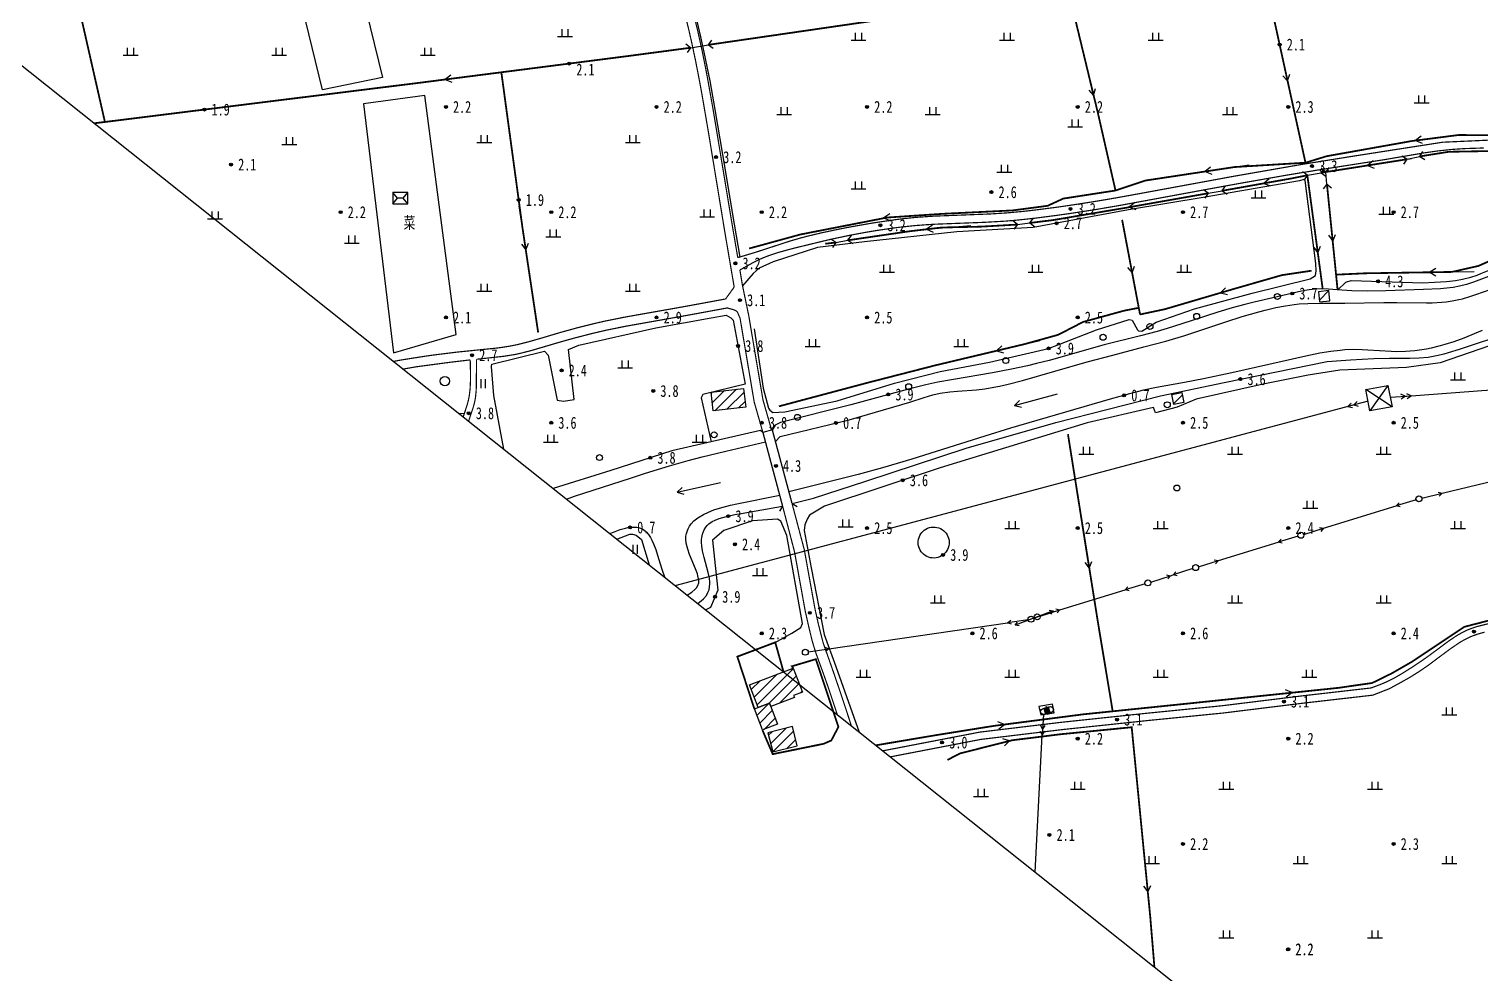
# Model space of a CAD drawing. Header units: metres. Extents: x 494039 to 619385, y 3351420 to 3402703.
# Drawn here: x 581385.6 to 581874.1, y 3396468.4 to 3396786.4 of the extents above; entities that cross this region are included whole.
import ezdxf
from ezdxf.enums import TextEntityAlignment as Align

# ---------------------------------------------------------------- set-up
doc = ezdxf.new("R2010")
doc.units = ezdxf.units.M
for name, pattern in [('2180', [0]), ('2430', [0]), ('2450', [0]), ('4410a', [0]), ('8521', [0]), ('9610', [0])]:
    doc.linetypes.add(name, pattern=pattern)
for name, color, linetype in [('210100', 130, 'Continuous'), ('220200', 130, 'Continuous'), ('220900', 130, '2180'), ('261301', 141, 'Continuous'), ('310300', 8, 'Continuous'), ('330400', 8, 'Continuous'), ('380201', 8, '2430'), ('380202', 8, '2450'), ('430300', 8, 'Continuous'), ('440100', 8, 'Continuous'), ('510301', 8, 'Continuous'), ('510303', 8, 'Continuous'), ('510402', 8, 'Continuous'), ('541000', 8, 'Continuous'), ('541200', 8, 'Continuous'), ('720100', 8, 'Continuous'), ('760201', 8, '8521'), ('810100', 8, '9610'), ('810302', 8, 'Continuous'), ('810501', 8, 'Continuous'), ('810600', 8, 'Continuous'), ('范围线', 8, 'Continuous')]:
    doc.layers.add(name, color=color, linetype=linetype)
pattern_1 = [(45, (0, 0), (-1.767766953, 1.767766953), [])]

# ---------------------------------------------------------------- blocks, each defined once
blk = doc.blocks.new('gc170')
at = {"linetype": 'Continuous'}
blk.add_circle((0, 0), 0.5, dxfattribs=at)
blk = doc.blocks.new('gu')
at = {"flags": 128}
for points in [[(3.75, 0), (-3.75, 0)], [(2.71, -0.6), (3.75, 0), (3.75, 0), (2.71, 0.6)]]:
    blk.add_lwpolyline(points, dxfattribs=at)
blk = doc.blocks.new('p_point')
for radius in [0.25, 0.2, 0.15, 0.1, 0.05]:
    blk.add_circle((0, 0), radius)
blk.add_point((0, 0))
blk = doc.blocks.new('vm')
at = {"linetype": 'Continuous'}
for p, q in [((1.25, 0), (-1.25, 0)), ((-0.5, 0), (-0.5, 1.3)), ((0.5, 1.3), (0.5, 0))]:
    blk.add_line(p, q, dxfattribs=at)
blk = doc.blocks.new('v1')
blk.add_circle((0, 0), 0.8)
blk = doc.blocks.new('ve')
at = {"color": 0, "linetype": 'Continuous'}
for p, q in [((-0.4, 1.5), (-0.4, 0)), ((0.4, 0), (0.4, 1.5))]:
    blk.add_line(p, q, dxfattribs=at)
blk = doc.blocks.new('gc013b')
at = {"linetype": 'Continuous'}
blk.add_line((0.5, 0), (4, 0), dxfattribs=at)
at = {"linetype": 'Continuous', "flags": 128}
blk.add_lwpolyline([(3.39, 0.35), (4, 0), (3.39, -0.35)], dxfattribs=at)
blk = doc.blocks.new('gc013a')
at = {"linetype": 'Continuous'}
blk.add_line((0.5, 0), (4, 0), dxfattribs=at)
at = {"linetype": 'Continuous', "flags": 128}
for points in [[(2.31, -0.4), (3, 0), (2.31, 0.4)], [(3.31, -0.4), (4, 0), (3.31, 0.4)]]:
    blk.add_lwpolyline(points, dxfattribs=at)
blk = doc.blocks.new('mf')
for p, q in [((1.25, 0.95), (-1.25, 0.95)), ((-1.25, 0.95), (-1.25, -0.95)), ((0.5, 0), (-0.5, 0)), ((1.25, -0.95), (1.25, 0.95)), ((-1.25, -0.95), (1.25, -0.95))]:
    blk.add_line(p, q)
at = {"flags": 128}
for points in [[(-1.25, -0.95), (-0.5, 0), (-1.25, 0.95)], [(1.25, -0.95), (0.5, 0), (1.25, 0.95)]]:
    blk.add_lwpolyline(points, dxfattribs=at)
blk = doc.blocks.new('1-3&1-4')
at = {"layer": '310300', "linetype": 'Continuous'}
h = blk.add_hatch(dxfattribs=at)
h.set_pattern_fill('ANSI31', color=8, scale=20, style=0)
h.set_pattern_definition(pattern_1)
h.paths.add_polyline_path([(581819.4453, 3396697.9927), (581819.7947, 3396694.5498), (581823.314, 3396694.907), (581822.9646, 3396698.3499)])
h = blk.add_hatch(dxfattribs=at)
h.set_pattern_fill('ANSI31', color=8, scale=20, style=0)
h.set_pattern_definition(pattern_1)
h.paths.add_polyline_path([(581626.0279, 3396665.4582), (581626.7571, 3396659.1614), (581615.8067, 3396657.8932), (581615.0775, 3396664.19)])
h = blk.add_hatch(dxfattribs=at)
h.set_pattern_fill('ANSI31', color=8, scale=20, style=0)
h.set_pattern_definition(pattern_1)
h.paths.add_polyline_path([(581770.0525, 3396663.4123), (581773.4206, 3396664.097), (581774.1097, 3396660.7074), (581770.7415, 3396660.0227)])
h = blk.add_hatch(dxfattribs=at)
h.set_pattern_fill('ANSI31', color=8, scale=20, style=0)
h.set_pattern_definition(pattern_1)
h.paths.add_polyline_path([(581642.7403, 3396571.3465), (581645.8172, 3396563.2554), (581642.8523, 3396562.1279), (581643.1004, 3396561.4757), (581635.1335, 3396558.446), (581634.7235, 3396559.5241), (581630.8931, 3396558.0674), (581627.9781, 3396565.7325)])
h = blk.add_hatch(dxfattribs=at)
h.set_pattern_fill('ANSI31', color=8, scale=20, style=0)
h.set_pattern_definition(pattern_1)
h.paths.add_polyline_path([(581634.7235, 3396559.5241), (581637.4095, 3396552.4611), (581632.347, 3396550.5358), (581629.6609, 3396557.5989)])
h = blk.add_hatch(dxfattribs=at)
h.set_pattern_fill('ANSI31', color=8, scale=20, style=0)
h.set_pattern_definition(pattern_1)
h.paths.add_polyline_path([(581644.0885, 3396545.1974), (581642.4694, 3396551.6511), (581634.2291, 3396549.5838), (581635.8482, 3396543.1301)])
at = {"layer": '210100', "color": 141, "linetype": 'Continuous', "flags": 128}
for points in [[(581636.7497, 3396647.5804), (581638.3164, 3396649.261), (581661.5931, 3396654.9238), (581681.9967, 3396660.8378), (581686.8184, 3396662.4134), (581689.7309, 3396663.2417), (581692.1797, 3396663.8012), (581695.371, 3396664.2926), (581698.0188, 3396664.5251), (581704.3693, 3396664.9183), (581707.2236, 3396665.2786), (581710.2595, 3396665.8157), (581712.0714, 3396666.1938), (581715.013, 3396666.878), (581719.8201, 3396668.1296), (581741.6403, 3396674.4096), (581750.2363, 3396676.6881), (581760.6919, 3396679.3898), (581768.0463, 3396681.3779), (581774.4747, 3396683.3034), (581788.2655, 3396687.8775), (581793.8122, 3396689.6454), (581799.375, 3396691.2316), (581801.5271, 3396691.784), (581805.1305, 3396692.6183), (581808.3911, 3396693.2506), (581811.3047, 3396693.6837), (581812.99, 3396693.8612), (581815.8879, 3396694.0346), (581820.1415, 3396694.0992), (581828.3339, 3396694.1224), (581841.4648, 3396694.32), (581845.853, 3396694.3253), (581855.8289, 3396694.2356), (581857.67, 3396694.2746), (581860.9693, 3396694.4587), (581862.4273, 3396694.6043), (581864.4134, 3396694.8885), (581866.653, 3396695.3441), (581867.8513, 3396695.6387), (581870.7403, 3396696.4618), (581872.4257, 3396696.9987), (581877.5808, 3396698.8037)], [(581874.5433, 3396684.9097), (581868.3165, 3396682.3575), (581864.9587, 3396681.1309), (581861.9222, 3396680.1788), (581860.3896, 3396679.7512), (581857.3019, 3396678.9984), (581855.7486, 3396678.6775), (581854.1901, 3396678.3978), (581851.8439, 3396678.0646), (581848.7245, 3396677.8123), (581845.7493, 3396677.7863), (581843.8863, 3396677.848), (581836.0527, 3396678.3496), (581834.1899, 3396678.4435), (581831.2156, 3396678.4978), (581828.3504, 3396678.3854), (581826.7616, 3396678.253), (581823.5913, 3396677.8702), (581819.9025, 3396677.2722), (581815.1715, 3396676.3419), (581790.2472, 3396670.7043), (581780.7491, 3396668.6828), (581774.3939, 3396667.4494), (581764.9227, 3396665.7922), (581760.5241, 3396664.8319), (581755.8419, 3396663.6415), (581749.3225, 3396661.8161), (581715.8206, 3396652.0535), (581707.2357, 3396649.4203), (581682.6478, 3396641.6312), (581672.7665, 3396638.6795), (581664.6047, 3396636.4905), (581641.2642, 3396630.7018)], [(581566.4777, 3396628.1763), (581569.1842, 3396629.1453), (581587.976, 3396635.2924), (581593.0283, 3396636.9042), (581601.0516, 3396639.3789), (581607.4175, 3396641.2182), (581612.1298, 3396642.4658), (581620.0142, 3396644.3882), (581633.3466, 3396647.5303)], [(581607.051, 3396595.8922), (581607.7678, 3396596.2797), (581608.639, 3396596.8938), (581609.6302, 3396597.7686), (581610.1867, 3396598.3896), (581610.6735, 3396599.1782), (581610.9084, 3396600.0179), (581610.9358, 3396600.8622), (581610.8841, 3396601.3602), (581610.6677, 3396602.3798), (581610.4737, 3396603.0275), (581609.8415, 3396604.7215), (581607.842, 3396609.5805), (581607.2159, 3396611.3754), (581606.9865, 3396612.1723), (581606.723, 3396613.3712), (581606.5904, 3396614.5794), (581606.5887, 3396615.189), (581606.6267, 3396615.6916), (581606.7971, 3396616.6308), (581607.1161, 3396617.654), (581607.3415, 3396618.1988), (581607.7913, 3396619.0709), (581608.331, 3396619.8775), (581609.2534, 3396620.8779), (581609.6957, 3396621.2587), (581610.6425, 3396621.951), (581612.532, 3396623.0395), (581614.1706, 3396623.8028), (581616.0443, 3396624.5417), (581618.6739, 3396625.3731), (581621.6296, 3396626.1149), (581623.7462, 3396626.5839), (581638.1613, 3396629.5293)], [(581581.018, 3396616.6066), (581582.2808, 3396617.114), (581584.5478, 3396617.9373), (581586.2653, 3396618.4334), (581587.0363, 3396618.6003), (581588.2052, 3396618.7634), (581589.6373, 3396618.7729), (581590.1522, 3396618.7348), (581591.0379, 3396618.5673), (581591.6363, 3396618.3568), (581592.0996, 3396618.1167), (581593.0158, 3396617.408), (581593.3599, 3396617.0555), (581593.9907, 3396616.2772), (581594.6569, 3396615.2559), (581595.12, 3396614.4109), (581595.7135, 3396613.1396), (581596.4628, 3396611.2027), (581597.4155, 3396608.262), (581598.6004, 3396604.3284), (581599.3732, 3396602.0014)]]:
    blk.add_lwpolyline(points, dxfattribs=at)
at = {"layer": '220200', "color": 141, "linetype": 'Continuous', "const_width": 0.6, "flags": 128}
for points in [[(581779.9212, 3396901.4183), (581786.6483, 3396871.6511), (581796.0735, 3396828.1257), (581815.0664, 3396741.3889)], [(581411.1447, 3396755.0982), (581400.737, 3396800.9504), (581390.7153, 3396846.2861)], [(581614.206, 3396781.0497), (581676.7848, 3396790.1511), (581727.728, 3396797.88), (581797.6665, 3396808.3647)], [(581751.1464, 3396732.0354), (581745.2795, 3396757.8895), (581735.3374, 3396799.0208)], [(581407.5364, 3396754.6457), (581517.5668, 3396768.3516), (581587.3841, 3396777.3052), (581608.2101, 3396780.0727)], [(581556.9104, 3396684.2465), (581551.635, 3396719.4742), (581544.524, 3396771.8087)], [(581627.8795, 3396712.5155), (581645.1031, 3396717.2344), (581674.3009, 3396722.9398), (581692.9231, 3396724.1886), (581716.5204, 3396725.3351), (581728.2964, 3396726.8848), (581733.5922, 3396729.3177), (581751.1464, 3396732.0354), (581761.2796, 3396735.4004), (581791.2359, 3396739.9328), (581815.0664, 3396741.3889), (581822.1506, 3396743.5689), (581850.833, 3396748.6839), (581866.573, 3396750.7055), (581880.0151, 3396750.6294), (581904.3075, 3396752.8828), (581917.8777, 3396755.1139), (581938.5486, 3396757.1835), (581966.0842, 3396761.2416), (581988.2968, 3396763.8431), (582000.6436, 3396764.0627), (582005.7281, 3396764.0519)], [(581908.0145, 3396747.7828), (581899.5285, 3396746.5931), (581886.8381, 3396745.4812), (581863.257, 3396745.058), (581853.5048, 3396743.5044)], [(581849.1548, 3396742.5334), (581820.2906, 3396738.0033)], [(581815.6934, 3396737.1487), (581810.6549, 3396736.1543), (581787.0366, 3396731.9429)], [(581815.6934, 3396737.1487), (581820.8555, 3396698.9192)], [(581825.3553, 3396703.715), (581835.102, 3396704.177), (581864.3522, 3396704.6411), (581873.2676, 3396706.6602), (581889.1711, 3396713.72), (581902.5847, 3396718.3732), (581917.8279, 3396721.1705), (581926.7364, 3396721.3365), (581965.5088, 3396716.4982), (581992.8689, 3396715.7633), (582010.1557, 3396716.5517), (582029.7984, 3396717.2415), (582057.9047, 3396721.5965), (582088.5285, 3396726.0261), (582089.6663, 3396727.3965), (582089.456, 3396740.8662)], [(581822.2845, 3396734.1878), (581825.8752, 3396698.5561)], [(581782.3468, 3396731.1072), (581755.0728, 3396726.2941), (581729.9724, 3396722.0585), (581722.3289, 3396721.1229)], [(581759.4022, 3396690.33), (581753.3706, 3396722.1822)], [(581718.1831, 3396720.5798), (581705.9417, 3396719.8777), (581692.721, 3396719.5833), (581681.7994, 3396718.3141), (581661.1403, 3396715.2888)], [(581759.4022, 3396690.33), (581767.7831, 3396692.1091), (581791.2788, 3396699.0157), (581807.1505, 3396703.563), (581817.1088, 3396705.0507)], [(581637.9213, 3396659.4212), (581667.8853, 3396667.3961), (581690.5349, 3396673.211), (581720.5466, 3396680.349), (581731.8762, 3396683.489), (581740.2278, 3396687.8043), (581754.0899, 3396691.6139), (581758.9796, 3396692.5621)], [(581750.2053, 3396556.8142), (581745.2896, 3396586.4358), (581735.1482, 3396650.0508)], [(581670.5397, 3396545.3743), (581691.0224, 3396548.8312), (581710.375, 3396551.9274), (581740.3722, 3396555.8033), (581775.6639, 3396559.4316), (581826.1062, 3396564.695), (581837.488, 3396566.3338), (581843.9243, 3396569.4851), (581850.7333, 3396573.389), (581868.4934, 3396585.2221), (581893.7518, 3396591.7492), (581914.6488, 3396597.0847), (581921.7239, 3396599.0465)], [(581764.2397, 3396470.8173), (581762.847, 3396487.5929), (581756.5959, 3396551.4441), (581732.8393, 3396549.1084), (581716.361, 3396547.0662), (581698.9077, 3396542.6589), (581694.6207, 3396540.4637)]]:
    blk.add_lwpolyline(points, dxfattribs=at)
at = {"layer": '220200', "color": 141, "linetype": 'Continuous', "const_width": 0.6, "elevation": 3.1219, "flags": 128}
blk.add_lwpolyline([(581657.0484, 3396714.529), (581653.481, 3396714.1255)], dxfattribs=at)
at = {"layer": '220900', "color": 141, "linetype": 'Continuous'}
for p, q in [((581608.2101, 3396780.0727), (581606.5869, 3396781.2411)), ((581614.206, 3396781.0497), (581615.3744, 3396782.6729)), ((581614.206, 3396781.0497), (581615.8292, 3396779.8813)), ((581608.2101, 3396780.0727), (581607.0417, 3396778.4495)), ((581849.1548, 3396742.5334), (581847.4665, 3396743.6055)), ((581849.1548, 3396742.5334), (581848.0827, 3396740.8451)), ((581853.5048, 3396743.5044), (581854.5769, 3396745.1927)), ((581853.5048, 3396743.5044), (581855.1931, 3396742.4323)), ((581815.6934, 3396737.1487), (581814.0445, 3396738.2806)), ((581815.6934, 3396737.1487), (581814.5615, 3396735.4998)), ((581820.2906, 3396738.0033), (581821.4225, 3396739.6522)), ((581820.2906, 3396738.0033), (581821.9395, 3396736.8714)), ((581821.8638, 3396738.2502), (581820.3114, 3396739.5112)), ((581821.8638, 3396738.2502), (581823.1248, 3396739.8026)), ((581782.3468, 3396731.1072), (581780.7064, 3396732.2514)), ((581787.0366, 3396731.9429), (581788.1808, 3396733.5833)), ((581787.0366, 3396731.9429), (581788.677, 3396730.7987)), ((581822.2845, 3396734.1878), (581821.0235, 3396732.6354)), ((581822.2845, 3396734.1878), (581823.8369, 3396732.9268)), ((581782.3468, 3396731.1072), (581781.2026, 3396729.4668)), ((581722.3289, 3396721.1229), (581723.5474, 3396722.7088)), ((581718.1831, 3396720.5798), (581716.5972, 3396721.7983)), ((581718.1831, 3396720.5798), (581716.9646, 3396718.9939)), ((581722.3289, 3396721.1229), (581723.9148, 3396719.9044)), ((581657.0484, 3396714.529), (581655.3998, 3396715.6613)), ((581657.0484, 3396714.529), (581655.9161, 3396712.8804)), ((581661.1403, 3396715.2888), (581662.2726, 3396716.9374)), ((581661.1403, 3396715.2888), (581662.7889, 3396714.1565))]:
    blk.add_line(p, q, dxfattribs=at)
at = {"layer": '220900', "color": 141, "linetype": '2180', "flags": 128}
for points, elevation in [([(581608.2101, 3396780.0727), (581614.206, 3396781.0497)], 2.7502), ([(581849.1548, 3396742.5334), (581853.5048, 3396743.5044)], 3.2115), ([(581815.6934, 3396737.1487), (581820.2906, 3396738.0033)], 3.2115), ([(581822.2845, 3396734.1878), (581821.8638, 3396738.2502)], 3.2115), ([(581782.3468, 3396731.1072), (581787.0366, 3396731.9429)], 3.2115), ([(581718.1831, 3396720.5798), (581722.3289, 3396721.1229)], 3.2115), ([(581657.0484, 3396714.529), (581661.1403, 3396715.2888)], 3.1219)]:
    blk.add_lwpolyline(points, dxfattribs=dict(at, elevation=elevation))
at = {"layer": '310300', "color": 8, "linetype": 'Continuous', "flags": 128}
for points, elevation in [([(581819.4453, 3396697.9927), (581819.7947, 3396694.5498), (581823.314, 3396694.907), (581822.9646, 3396698.3499)], 5.9636), ([(581626.0279, 3396665.4582), (581626.7571, 3396659.1614), (581615.8067, 3396657.8932), (581615.0775, 3396664.19)], 6.9565), ([(581770.0525, 3396663.4123), (581773.4206, 3396664.097), (581774.1097, 3396660.7074), (581770.7415, 3396660.0227)], 6.0552), ([(581642.7403, 3396571.3465), (581645.8172, 3396563.2554), (581642.8523, 3396562.1279), (581643.1004, 3396561.4757), (581635.1335, 3396558.446), (581634.7235, 3396559.5241), (581630.8931, 3396558.0674), (581627.9781, 3396565.7325)], 7.3487), ([(581634.7235, 3396559.5241), (581637.4095, 3396552.4611), (581632.347, 3396550.5358), (581629.6609, 3396557.5989)], 6.3409), ([(581644.0885, 3396545.1974), (581642.4694, 3396551.6511), (581634.2291, 3396549.5838), (581635.8482, 3396543.1301)], 5.8483)]:
    blk.add_lwpolyline(points, close=True, dxfattribs=dict(at, elevation=elevation))
at = {"layer": '330400', "color": 8, "linetype": 'Continuous', "elevation": 3.9478, "flags": 128}
blk.add_lwpolyline([(581504.5484, 3396770.063), (581484.3217, 3396765.8618), (581468.1226, 3396832.6306), (581487.7919, 3396838.3869)], close=True, dxfattribs=at)
at = {"layer": '330400', "color": 8, "linetype": 'Continuous', "flags": 128}
blk.add_lwpolyline([(581498.1597, 3396761.1496), (581508.2064, 3396677.3912), (581529.3612, 3396683.5625), (581518.7704, 3396763.9675)], close=True, dxfattribs=at)
at = {"layer": '380201', "color": 8, "linetype": '2430', "const_width": 0.6, "elevation": 5.7699, "flags": 128}
blk.add_lwpolyline([(581639.4645, 3396570.1007), (581636.6698, 3396580.0026), (581623.9146, 3396575.2025), (581629.6609, 3396557.5989)], dxfattribs=at)
at = {"layer": '380201', "color": 8, "linetype": '2430', "const_width": 0.6, "flags": 128}
blk.add_lwpolyline([(581632.347, 3396550.5358), (581635.8193, 3396542.3925), (581652.9393, 3396545.8704), (581655.5282, 3396546.9924), (581657.9331, 3396551.5502), (581650.3186, 3396574.3513), (581642.2822, 3396571.956), (581642.7403, 3396571.3465)], dxfattribs=at)
at = {"layer": '380202', "color": 8, "linetype": '2450', "flags": 128}
blk.add_lwpolyline([(581725.409, 3396558.4562), (581725.9913, 3396555.5954), (581730.4752, 3396556.287), (581729.9596, 3396559.2634)], close=True, dxfattribs=at)
at = {"layer": '430300', "color": 8, "linetype": 'Continuous'}
for p, q in [((581635.6962, 3396651.5193), (581636.6969, 3396653.2509)), ((581635.7401, 3396651.3551), (581636.7409, 3396653.0867)), ((581639.1521, 3396625.8251), (581638.1513, 3396624.0935)), ((581642.3405, 3396626.6779), (581644.0721, 3396625.6771))]:
    blk.add_line(p, q, dxfattribs=at)
at = {"layer": '430300', "color": 8, "linetype": 'Continuous', "flags": 128}
for points in [[(581635.6962, 3396651.5193), (581632.5077, 3396650.6664), (581639.1521, 3396625.8251)], [(581642.3405, 3396626.6779), (581635.7401, 3396651.3551)]]:
    blk.add_lwpolyline(points, dxfattribs=at)
at = {"layer": '440100', "color": 8, "linetype": '4410a', "const_width": 0.4, "flags": 128}
for points in [[(581582.6501, 3396875.8766), (581586.4961, 3396870.7135), (581594.5258, 3396838.5011), (581604.7161, 3396797.99), (581607.6685, 3396785.7531), (581608.5589, 3396781.8358), (581609.8299, 3396775.8779), (581611.215, 3396768.7468), (581612.1419, 3396763.6408), (581614.2391, 3396751.3607), (581619.805, 3396717.5044), (581622.8598, 3396699.5366)], [(581624.0665, 3396709.4494), (581630.3523, 3396711.3467), (581641.6455, 3396715.028), (581645.1577, 3396716.0457), (581647.3899, 3396716.6339), (581652.257, 3396717.7974), (581657.91, 3396718.9975), (581662.1367, 3396719.8145), (581668.3522, 3396720.9087), (581671.4666, 3396721.4093), (581677.2621, 3396722.2418), (581679.9423, 3396722.5733), (581683.9702, 3396722.9881), (581689.9425, 3396723.3992), (581709.1052, 3396724.1509), (581714.5107, 3396724.4891), (581720.1084, 3396725.01), (581723.2133, 3396725.3577), (581730.6538, 3396726.3085), (581734.9877, 3396726.9204), (581743.6399, 3396728.2493), (581749.9788, 3396729.3187), (581755.8043, 3396730.3552), (581791.0413, 3396736.8402), (581813.2477, 3396740.7131), (581830.6694, 3396743.5157), (581861.247, 3396748.2834), (581880.6956, 3396749.1576), (581909.2325, 3396752.0305), (581977.1106, 3396761.3617), (581987.8451, 3396762.2166), (582013.4419, 3396761.155), (582057.7516, 3396764.7302), (582093.3352, 3396767.9947), (582133.6559, 3396773.0789), (582138.757, 3396773.7827)], [(581619.9689, 3396695.543), (581622.8598, 3396699.5366)], [(581508.2118, 3396674.5384), (581511.4728, 3396675.1207), (581518.9768, 3396676.2984), (581522.4883, 3396676.7846), (581529.5285, 3396677.6521), (581542.7854, 3396679.003), (581544.5992, 3396679.2355), (581547.6048, 3396679.7117), (581549.8214, 3396680.163), (581553.0366, 3396680.9556), (581557.5071, 3396682.2244), (581564.5047, 3396684.3085), (581570.063, 3396685.8374), (581575.6488, 3396687.2405), (581579.3898, 3396688.0977), (581585.9617, 3396689.4209), (581606.1639, 3396692.9952), (581619.9689, 3396695.543)], [(581623.8702, 3396691.2946), (581624.8321, 3396689.0851), (581629.5935, 3396660.8686), (581632.5077, 3396650.6664)], [(581531.6858, 3396655.8601), (581532.9966, 3396659.8166), (581533.453, 3396661.5596), (581533.7382, 3396662.9947), (581533.9912, 3396665.1018), (581534.119, 3396667.4996), (581534.1316, 3396671.2617), (581534.0453, 3396675.0409)], [(581672.874, 3396543.5169), (581705.4541, 3396549.8012), (581732.9104, 3396553.1105), (581761.8859, 3396556.1806), (581786.8801, 3396558.667), (581814.3828, 3396562.0576), (581837.1064, 3396564.6619), (581840.4798, 3396565.914), (581842.3255, 3396566.7039), (581845.1426, 3396568.1176), (581847.4668, 3396569.4627), (581851.0714, 3396571.7288), (581854.3911, 3396573.9506), (581856.866, 3396575.7095), (581863.0121, 3396580.2829), (581865.277, 3396581.8297), (581866.3059, 3396582.4731), (581867.8849, 3396583.3674), (581869.3745, 3396584.0897), (581870.9962, 3396584.7365), (581872.9437, 3396585.3697), (581876.4513, 3396586.2579), (581880.213, 3396587.0091), (581886.3293, 3396588.1119), (581890.2158, 3396588.9165), (581902.2015, 3396591.8601), (581910.8909, 3396593.9268), (581914.9653, 3396594.9647), (581919.8351, 3396596.3531), (581936.692, 3396601.4652), (581940.5814, 3396602.5757), (581949.4235, 3396604.9748), (581954.1128, 3396606.3372), (581957.168, 3396607.3317), (581967.4774, 3396610.9748), (581973.1625, 3396612.8232), (581976.6786, 3396613.9062), (581988.5993, 3396617.3848), (581999.3129, 3396620.2834), (582016.8214, 3396624.8514), (582030.5951, 3396628.3717), (582054.4946, 3396634.191), (582088.4706, 3396642.0765), (582118.5615, 3396649.329), (582125.0319, 3396650.7625), (582143.3944, 3396654.5474), (582146.2263, 3396657.209)], [(581639.1521, 3396625.8251), (581643.1566, 3396610.4833), (581646.7488, 3396590.5921), (581647.9741, 3396585.1166), (581649.0568, 3396580.6852), (581649.6092, 3396578.7431), (581650.5171, 3396575.9316), (581652.9383, 3396569.3176), (581654.8249, 3396563.9287), (581657.4567, 3396555.9598), (581657.5323, 3396555.7242)]]:
    blk.add_lwpolyline(points, dxfattribs=at)
at = {"layer": '440100', "color": 8, "linetype": 'Continuous', "const_width": 0.4, "flags": 128}
for points in [[(581591.3661, 3396877.1259), (581589.3772, 3396870.9074), (581597.0901, 3396839.9712), (581607.7037, 3396797.7498), (581610.6287, 3396785.5739), (581612.1128, 3396778.8712), (581613.8019, 3396770.3164), (581615.8041, 3396759.0554), (581622.0121, 3396721.5229), (581624.0665, 3396709.4494)], [(581624.7684, 3396705.2951), (581628.9686, 3396707.6326), (581631.4058, 3396708.8656), (581632.6041, 3396709.3916), (581634.8047, 3396710.2384), (581637.5521, 3396711.1369), (581640.8508, 3396712.0676), (581643.4058, 3396712.7281), (581652.9134, 3396715.0437), (581656.2479, 3396715.8028), (581661.823, 3396716.9828), (581667.4521, 3396718.0273), (581670.5301, 3396718.5389), (581676.2638, 3396719.3837), (581678.9166, 3396719.7225), (581683.7899, 3396720.2392), (581687.8145, 3396720.5437), (581690.8026, 3396720.7118), (581706.9589, 3396721.3266), (581714.1288, 3396721.7308), (581717.8838, 3396722.0521), (581724.1305, 3396722.7298), (581731.6125, 3396723.6979), (581735.9708, 3396724.3176), (581744.6713, 3396725.6613), (581752.5948, 3396727.0155), (581783.6899, 3396732.7482), (581793.4667, 3396734.5212), (581808.4717, 3396737.157), (581818.8603, 3396738.8633), (581841.4275, 3396742.3851), (581854.9325, 3396744.6815), (581859.4184, 3396745.333), (581864.602, 3396745.8744), (581868.8566, 3396746.144), (581875.064, 3396746.3482)], [(581624.7683, 3396705.2951), (581625.6623, 3396700.01)], [(581625.6623, 3396700.01), (581627.7548, 3396689.9538), (581632.5498, 3396661.5381), (581635.4178, 3396651.4977)], [(581536.1811, 3396675.2569), (581545.5527, 3396676.2809), (581549.1234, 3396676.864), (581551.0904, 3396677.2931), (581554.665, 3396678.2143), (581564.6602, 3396681.1547), (581568.6529, 3396682.2729), (581574.7975, 3396683.8645), (581580.0482, 3396685.0936), (581586.5947, 3396686.4075), (581606.7187, 3396689.972), (581620.5265, 3396692.5205)], [(581620.5265, 3396692.5205), (581622.9815, 3396691.8191), (581623.8702, 3396691.2946)], [(581511.4633, 3396671.9512), (581515.9316, 3396672.7302), (581527.1278, 3396674.2231), (581534.0453, 3396675.0409)], [(581533.5104, 3396654.4083), (581535.1433, 3396659.3745), (581535.6078, 3396661.1842), (581535.8223, 3396662.4144), (581536.0216, 3396664.3435), (581536.0949, 3396665.7334), (581536.1811, 3396675.2569)], [(581675.4233, 3396541.4884), (581705.8369, 3396547.3548), (581733.1888, 3396550.6515), (581762.1388, 3396553.7189), (581787.154, 3396556.2074), (581814.6751, 3396559.6002), (581837.7065, 3396562.2398), (581843.2347, 3396564.3944), (581847.2502, 3396566.5777), (581850.2323, 3396568.2615), (581853.4791, 3396570.3013), (581856.3582, 3396572.2829), (581863.5063, 3396577.6131), (581866.6962, 3396579.8016), (581868.4765, 3396580.8556), (581870.0552, 3396581.6543), (581871.3238, 3396582.1913), (581873.1197, 3396582.8194), (581875.3544, 3396583.4504)], [(581642.3405, 3396626.6779), (581646.4381, 3396611.2068), (581650.0409, 3396591.257), (581651.2106, 3396586.0249), (581652.7708, 3396579.9056), (581655.9346, 3396570.9094), (581658.0685, 3396564.6769), (581659.9976, 3396558.9357), (581662.2818, 3396551.9451)]]:
    blk.add_lwpolyline(points, dxfattribs=at)
at = {"layer": '510303', "color": 8, "linetype": 'Continuous'}
for p, q in [((581844.1891, 3396659.2913), (581835.3764, 3396665.0512)), ((581842.8247, 3396666.4674), (581836.7408, 3396657.8752))]:
    blk.add_line(p, q, dxfattribs=at)
at = {"layer": '510303', "color": 8, "linetype": 'Continuous', "elevation": 3.4547, "flags": 128}
blk.add_lwpolyline([(581842.8247, 3396666.4674), (581844.1891, 3396659.2913), (581836.7408, 3396657.8752), (581835.3764, 3396665.0512)], close=True, dxfattribs=at)
at = {"layer": '510402', "color": 8, "linetype": 'Continuous'}
for p, q in [((581727.9604, 3396558.2657), (581727.5687, 3396558.1557)), ((581727.5687, 3396558.1557), (581728.2179, 3396555.8451)), ((581728.6096, 3396555.9551), (581727.9604, 3396558.2657)), ((581728.2179, 3396555.8451), (581728.6096, 3396555.9551))]:
    blk.add_line(p, q, dxfattribs=at)
at = {"layer": '510402', "color": 8, "linetype": 'Continuous', "const_width": 2.4, "flags": 128}
blk.add_lwpolyline([(581729.0519, 3396557.3259), (581727.1264, 3396556.7849)], dxfattribs=at)
at = {"layer": '541000', "color": 8, "linetype": 'Continuous'}
for p, q in [((581847.7609, 3396662.7611), (582076.5853, 3396679.6773)), ((581602.9745, 3396599.1358), (581832.0519, 3396660.1135)), ((581724.1511, 3396502.7157), (581726.5195, 3396548.7405))]:
    blk.add_line(p, q, dxfattribs=at)
at = {"layer": '541200', "color": 8, "linetype": 'Continuous'}
for p, q in [((581861.0193, 3396630.1835), (581886.0335, 3396636.2547)), ((581821.1603, 3396618.3894), (581845.6011, 3396625.9363)), ((581785.7709, 3396607.5022), (581805.8694, 3396613.679)), ((581769.6494, 3396602.4415), (581770.5042, 3396602.7149)), ((581732.4671, 3396590.9263), (581754.3821, 3396597.6559)), ((581730.2033, 3396590.6139), (581717.3367, 3396585.7481)), ((581654.7077, 3396577.841), (581714.8046, 3396586.6269))]:
    blk.add_line(p, q, dxfattribs=at)
at = {"layer": '760201', "color": 8, "linetype": '8521', "flags": 128}
for points in [[(581590.4995, 3396870.5477), (581595.0813, 3396851.0486), (581599.7444, 3396831.57), (581601.6999, 3396823.6438), (581607.3205, 3396801.3711), (581609.5378, 3396792.3695), (581611.5643, 3396783.709), (581612.6894, 3396778.5763), (581614.6117, 3396768.9739), (581616.3725, 3396759.3391), (581618.9645, 3396744.1637), (581622.8524, 3396720.6871), (581624.7362, 3396709.6502)], [(581825.8752, 3396698.5561), (581828.6385, 3396701.1689), (581830.4075, 3396701.7494), (581854.5066, 3396701.021), (581858.4974, 3396701.1899), (581862.4667, 3396701.4491), (581865.4882, 3396701.7828), (581867.8722, 3396702.1895), (581870.6945, 3396702.8989), (581872.7905, 3396703.5907), (581874.0341, 3396704.0629), (581876.9083, 3396705.2702), (581883.6438, 3396708.2673), (581890.6818, 3396711.2813), (581895.7519, 3396713.3339), (581900.4661, 3396715.0713), (581903.4167, 3396716.013), (581904.6071, 3396716.3463), (581906.8385, 3396716.8757), (581909.1744, 3396717.2844), (581910.5863, 3396717.4761), (581914.3768, 3396717.8625), (581924.074, 3396718.5599), (581927.1063, 3396718.6296), (581929.2637, 3396718.5582), (581930.749, 3396718.4296), (581933.4133, 3396718.0663), (581941.3824, 3396716.5523), (581944.4449, 3396716.0224), (581948.0494, 3396715.5548), (581953.2758, 3396715.0703), (581962.1425, 3396714.4747), (581977.201, 3396713.631), (581983.0332, 3396713.4056), (581994.4342, 3396713.1252), (582000.9716, 3396713.038), (582009.6736, 3396713.0512), (582015.9979, 3396713.1874), (582020.3387, 3396713.4023), (582022.7651, 3396713.5914), (582028.0133, 3396714.1308), (582034.8629, 3396714.9929), (582040.861, 3396715.8526), (582070.1169, 3396720.6528), (582076.7087, 3396721.6058), (582084.5138, 3396722.5396), (582086.5993, 3396722.9071), (582087.5485, 3396723.1247), (582089.1206, 3396723.5795), (582090.123, 3396723.969), (582091.0008, 3396724.5154), (582091.5191, 3396725.1018), (582092.116, 3396726.1371), (582091.0986, 3396737.2273), (582091.8383, 3396738.7466), (582092.4086, 3396739.0759), (582122.4596, 3396744.2099), (582141.0834, 3396748.8111), (582141.716, 3396751.116)], [(581629.5478, 3396685.5022), (581632.5702, 3396665.5556), (581634.3887, 3396658.8351), (581634.8216, 3396658.1054), (581635.9099, 3396657.3931), (581639.8817, 3396657.5594), (581657.5285, 3396661.2381), (581676.78, 3396667.1741), (581692.1963, 3396671.1339), (581708.738, 3396674.2248), (581728.6356, 3396678.8999), (581744.7611, 3396685.1552), (581755.7912, 3396688.6082), (581756.7889, 3396688.4252), (581758.496, 3396685.1617), (581758.9171, 3396684.8426), (581760.0596, 3396684.6979), (581764.8349, 3396687.7076), (581777.6967, 3396692.187), (581797.1562, 3396697.5276), (581816.626, 3396702.3687), (581818.3888, 3396703.491), (581818.6573, 3396705.008), (581818.5477, 3396707.4533), (581814.9634, 3396735.3988), (581814.542, 3396735.7179), (581813.0439, 3396735.2761), (581781.3313, 3396729.7815), (581755.4778, 3396725.5754), (581723.4641, 3396719.5537), (581697.734, 3396718.1276), (581666.7381, 3396714.8094), (581650.8823, 3396712.85), (581635.992, 3396708.0754), (581631.2882, 3396705.921), (581629.2395, 3396704.1226), (581625.6623, 3396700.01)], [(582145.5097, 3396730.7619), (582134.2827, 3396726.3062), (582124.7496, 3396724.239), (582094.3947, 3396720.3602), (582052.6707, 3396714.1989), (582036.4723, 3396711.9101), (582021.3932, 3396710.2207), (581996.5181, 3396710.0567), (581969.5745, 3396710.4763), (581935.0368, 3396712.9788), (581926.9849, 3396713.4259), (581917.3123, 3396714.0625), (581914.0403, 3396714.1922), (581912.5359, 3396714.1929), (581911.2867, 3396714.1525), (581909.2994, 3396713.9885), (581906.8314, 3396713.5758), (581904.6303, 3396713.0431), (581901.6548, 3396712.1564), (581899.6856, 3396711.5047), (581895.382, 3396710.0091), (581887.0962, 3396706.9994), (581871.6168, 3396701.2019), (581869.2661, 3396700.4424), (581866.8382, 3396699.8197), (581864.754, 3396699.4463), (581863.5856, 3396699.2898), (581860.5232, 3396699.0061), (581854.7292, 3396698.7273), (581842.1375, 3396698.3053), (581835.8535, 3396698.2103), (581830.7112, 3396698.2769), (581827.2808, 3396698.4511), (581822.807, 3396698.838), (581820.5018, 3396698.9448), (581818.2987, 3396698.8578), (581816.3093, 3396698.6068), (581813.733, 3396698.1152), (581797.8149, 3396694.4516), (581794.6936, 3396693.7112), (581790.4255, 3396692.6075), (581785.5317, 3396691.1445), (581773.4438, 3396687.1378), (581768.499, 3396685.5704), (581765.1846, 3396684.6165), (581759.5271, 3396683.1338), (581747.3711, 3396680.0693), (581728.7955, 3396674.8733), (581724.5978, 3396673.7789), (581721.5922, 3396673.0616), (581716.1742, 3396671.8884), (581709.7694, 3396670.6469), (581696.6009, 3396668.445), (581691.3945, 3396667.5107), (581687.308, 3396666.648), (581682.3645, 3396665.4482), (581676.8931, 3396664.0115), (581662.0868, 3396659.9574), (581638.438, 3396653.9932), (581636.1547, 3396652.8272), (581635.6962, 3396651.5193)], [(581642.3405, 3396626.6779), (581649.5492, 3396628.5443), (581667.1418, 3396634.2134), (581700.9522, 3396645.3444), (581731.0459, 3396653.9874), (581766.2638, 3396662.9304), (581787.6826, 3396667.4498), (581822.3363, 3396674.5567), (581830.1782, 3396675.0581), (581838.0324, 3396675.46), (581843.285, 3396675.5936), (581850.1329, 3396675.6119), (581853.352, 3396675.7118), (581856.2978, 3396675.9785), (581859.1458, 3396676.4757), (581861.7256, 3396677.1021), (581863.1507, 3396677.5015), (581866.8363, 3396678.6517), (581883.7758, 3396684.3069), (581897.2092, 3396688.966), (581900.9505, 3396690.1502), (581904.041, 3396691.0046), (581906.0542, 3396691.4789), (581909.4171, 3396692.1411), (581911.3215, 3396692.4589), (581914.7232, 3396692.9446), (581917.3786, 3396693.2601), (581921.6631, 3396693.6507), (581925.3394, 3396693.8485), (581927.1768, 3396693.8876), (581929.9296, 3396693.8513), (581932.2048, 3396693.7199), (581935.8093, 3396693.3626), (581944.3179, 3396692.246), (581949.3737, 3396691.7097), (581954.4468, 3396691.3507), (581970.0979, 3396690.5766), (581975.9537, 3396690.1834), (581978.6808, 3396689.9456), (581981.0119, 3396689.7036), (581984.8759, 3396689.1936), (581986.4113, 3396688.941), (581989.0788, 3396688.4106), (581992.2142, 3396687.6168), (581999.9943, 3396685.3009), (582003.9277, 3396684.2397), (582005.5507, 3396683.8637), (582008.3494, 3396683.3123), (582011.1641, 3396682.9021), (582013.755, 3396682.6834), (582016.4995, 3396682.6429), (582019.4986, 3396682.7759), (582023.248, 3396683.1167), (582026.6973, 3396683.5328), (582033.5036, 3396684.4926), (582040.7282, 3396685.6535), (582043.8794, 3396686.2055), (582049.3844, 3396687.2598), (582055.6051, 3396688.6088), (582074.2231, 3396692.9163), (582081.0478, 3396694.341), (582090.3981, 3396696.0976), (582111.0301, 3396699.7734), (582138.3583, 3396704.7903)], [(582138.6958, 3396692.8528), (582138.413, 3396696.0494), (582136.5398, 3396697.7554), (582131.1202, 3396700.0277), (582125.5343, 3396699.9652), (582086.2255, 3396693.187), (582037.7668, 3396683.0254), (582019.9, 3396680.5184), (582011.6569, 3396680.7541), (582003.2687, 3396682.3739), (581987.3441, 3396686.6781), (581982.0288, 3396687.3083), (581976.7066, 3396687.8478), (581972.858, 3396688.1293), (581970.1605, 3396688.2707), (581941.2297, 3396689.3428), (581933.7654, 3396687.8079), (581933.429, 3396690.2919), (581925.4061, 3396691.6849), (581920.8385, 3396692.0747), (581898.3831, 3396686.9542), (581897.5285, 3396685.7524), (581896.3517, 3396683.5202), (581895.1124, 3396682.802), (581886.7055, 3396681.5369), (581876.935, 3396679.7509), (581860.4008, 3396674.032), (581849.0198, 3396672.4517), (581826.5739, 3396671.6046), (581816.0155, 3396669.9342), (581800.8373, 3396666.8415), (581778.2859, 3396661.8012), (581771.8857, 3396659.1138), (581764.6336, 3396657.22), (581763.9625, 3396659.0615), (581741.6583, 3396653.8602), (581692.2103, 3396638.7317), (581653.2137, 3396625.8274), (581648.2322, 3396622.8103), (581647.3867, 3396621.4223), (581646.6456, 3396619.5982), (581646.3618, 3396617.6144), (581648.755, 3396605.0763), (581653.1859, 3396582.6168), (581657.0955, 3396571.9386), (581664.9401, 3396549.8299)], [(581542.0039, 3396663.0387), (581541.1865, 3396672.8429), (581541.3645, 3396673.62), (581559.0675, 3396677.9893), (581560.31, 3396676.638), (581563.2834, 3396661.5295), (581565.3958, 3396661.1224), (581569.058, 3396661.6864), (581567.1342, 3396678.5221), (581570.5665, 3396680.0425), (581596.4951, 3396685.8039), (581615.0831, 3396689.1965), (581620.1904, 3396690.0399), (581621.7629, 3396689.2316), (581622.5158, 3396688.4112), (581626.5897, 3396666.9007), (581612.3332, 3396663.3905), (581611.6984, 3396662.2251), (581615.1412, 3396647.4899)], [(581632.5077, 3396650.6664), (581631.6923, 3396651.3289), (581601.9213, 3396644.4408), (581581.345, 3396637.8826), (581561.9477, 3396631.7808)], [(581610.557, 3396593.1024), (581610.7089, 3396593.1832), (581611.7718, 3396593.9271), (581612.5495, 3396594.6363), (581613.4891, 3396595.7816), (581614.0423, 3396596.7607), (581614.3859, 3396597.7103), (581614.586, 3396598.6874), (581614.6572, 3396599.6443), (581614.6483, 3396600.2822), (581614.5258, 3396601.5577), (581614.158, 3396603.4706), (581612.7556, 3396608.5709), (581612.2033, 3396610.8023), (581611.9311, 3396612.3964), (581611.8365, 3396613.6718), (581611.8672, 3396614.6286), (581611.9448, 3396615.2474), (581612.1991, 3396616.3627), (581612.5459, 3396617.3422), (581612.8095, 3396617.9167), (581613.2781, 3396618.7255), (581613.7765, 3396619.3759), (581614.3229, 3396619.9085), (581615.4239, 3396620.6589), (581616.4603, 3396621.1622), (581617.7564, 3396621.647), (581620.2211, 3396622.351), (581623.1047, 3396622.9956), (581625.1629, 3396623.3932), (581639.1521, 3396625.8251)], [(581636.6698, 3396580.0026), (581642.2362, 3396583.0797), (581645.2521, 3396585.0046), (581645.898, 3396586.3085), (581640.6063, 3396615.9547), (581638.6019, 3396620.774), (581637.44, 3396621.4115), (581629.0588, 3396620.8614), (581619.3202, 3396617.5935), (581615.6081, 3396614.407), (581616.4466, 3396605.8416), (581617.3624, 3396597.524), (581614.9044, 3396591.7858), (581613.2815, 3396590.9346)], [(581583.3977, 3396614.713), (581587.7748, 3396616.3712), (581588.702, 3396616.3704), (581589.833, 3396616.0447), (581591.6334, 3396614.578), (581594.3025, 3396606.0361)]]:
    blk.add_lwpolyline(points, dxfattribs=at)
blk.add_lwpolyline([(581686.8096, 3396617.755), (581687.347, 3396618.1137), (581687.9246, 3396618.4033), (581688.5335, 3396618.6194), (581689.1644, 3396618.7587), (581689.8077, 3396618.819), (581690.4535, 3396618.7994), (581691.092, 3396618.7002), (581691.7133, 3396618.523), (581692.308, 3396618.2704), (581692.867, 3396617.9463), (581693.3816, 3396617.5557), (581694.1293, 3396616.7613), (581694.488, 3396616.2239), (581694.7776, 3396615.6463), (581694.9937, 3396615.0374), (581695.1329, 3396614.4065), (581695.1932, 3396613.7632), (581695.1736, 3396613.1174), (581695.0745, 3396612.479), (581694.8972, 3396611.8576), (581694.6446, 3396611.2629), (581694.3206, 3396610.704), (581693.93, 3396610.1893), (581693.1355, 3396609.4417), (581692.5982, 3396609.083), (581692.0206, 3396608.7934), (581691.4117, 3396608.5773), (581690.7808, 3396608.438), (581690.1375, 3396608.3777), (581689.4916, 3396608.3973), (581688.8532, 3396608.4965), (581688.2319, 3396608.6737), (581687.6372, 3396608.9263), (581687.0782, 3396609.2504), (581686.5636, 3396609.641), (581685.8159, 3396610.4354), (581685.4572, 3396610.9728), (581685.1676, 3396611.5504), (581684.9515, 3396612.1593), (581684.8123, 3396612.7902), (581684.752, 3396613.4335), (581684.7715, 3396614.0793), (581684.8707, 3396614.7178), (581685.0479, 3396615.3391), (581685.3005, 3396615.9338), (581685.6246, 3396616.4927), (581686.0152, 3396617.0074)], close=True, dxfattribs=at)
at = {"layer": '810100', "color": 8, "linetype": '9610', "flags": 128}
for points in [[(581545.3189, 3396645.0123), (581542.0039, 3396663.0387)], [(581530.2926, 3396656.9687), (581532.1156, 3396657.1338)]]:
    blk.add_lwpolyline(points, dxfattribs=at)
at = {"layer": '范围线', "color": 8, "flags": 128}
blk.add_lwpolyline([(580974.9971, 3398172.2884), (580158.1729, 3397748.7629), (583102.2681, 3395406.1495), (589376.9328, 3392493.3034), (594318.9563, 3392016.403), (594002.9657, 3392059.9931), (593709.5027, 3392110.274), (593489.39, 3392154.2585), (593446.55, 3392164.1073), (593184.0367, 3392224.4585), (592856.0894, 3392311.9807), (592630.9821, 3392379.424), (592345.2786, 3392474.0542), (592112.8421, 3392558.6278), (591835.9381, 3392668.5492), (591571.4074, 3392783.2499), (591303.4331, 3392909.9936), (591275.2655, 3392923.316), (591065.2798, 3393031.2284), (591019.813, 3393054.5939), (590886.2864, 3393127.1825), (590776.1303, 3393189.2284), (589711.9005, 3393302.4152), (583546.9224, 3396125.8295)], close=True, dxfattribs=at)
at = {"layer": '261301', "color": 141, "linetype": 'Continuous', "xscale": 2, "yscale": 2}
for p, rotation in [((581807.4567, 3396776.2118, 2.5512), 282.3249535507132), ((581742.0371, 3396771.3046, 2.5512), 283.3677367378513), ((581533.0525, 3396770.3375, 2.3717), 187.3056328062175), ((581859.4954, 3396749.7965, 3.1514), 187.31709196212), ((581788.7031, 3396739.5496, 2.6558), 188.6062470011644), ((581843.3558, 3396741.6232, 3.3664), 188.9213737884863), ((581808.4084, 3396735.7537, 3.241), 190.1073964244072), ((581551.635, 3396719.4742, 1.9787), 278.5147842130932), ((581763.1425, 3396727.7182, 3.241), 190.0099935992349), ((581823.4617, 3396722.5065, 3.1335), 275.7531276405626), ((581680.7318, 3396723.3711, 3.0439), 183.8392381456759), ((581818.21, 3396718.5114, 3.1335), 277.6897249881048), ((581695.0555, 3396719.6353, 3.0439), 184.973694580035), ((581755.3585, 3396711.6844, 3.1872), 280.7206717243469), ((581793.6688, 3396699.7005, 3.0678), 196.2781518779661), ((581864.3522, 3396704.6411, 2.7334), 180.9114238125575), ((581718.4103, 3396679.8409, 3.032), 193.3789854346041), ((581724.44, 3396661.6645, 0.6044), 195.1551545995097), ((581610.9383, 3396632.1718, 0.6044), 192.6112219891288), ((581741.1468, 3396612.4227, 3.0945), 279.0590941184674), ((581803.033, 3396562.3122, 3.0049), 5.895735711896172), ((581706.3938, 3396551.2905, 3.0049), 8.51988241359534), ((581708.266, 3396545.022, 3.0049), 14.16924627358526), ((581761.2874, 3396503.5239, 3.0049), 275.3978938075815)]:
    blk.add_blockref('gu', p, dxfattribs=dict(at, rotation=rotation))
at = {"layer": '330400', "color": 8, "linetype": 'Continuous', "xscale": 2, "yscale": 2}
blk.add_blockref('mf', (581510.5315, 3396729.4441), dxfattribs=at)
at = {"layer": '510301', "color": 8, "linetype": 'Continuous', "xscale": 2, "yscale": 2}
for p in [(581805.618, 3396696.3625, 4.5494), (581778.4557, 3396689.7068, 4.5494), (581746.9601, 3396682.6575, 4.701), (581762.7407, 3396686.2935, 4.6607), (581714.2467, 3396674.8177, 4.701), (581681.5631, 3396666.0335, 4.106), (581768.5769, 3396659.9538, 3.5564), (581644.1346, 3396655.7152, 4.1463), (581616.1129, 3396649.8344, 4.1564), (581577.5478, 3396642.1773, 4.3327), (581771.796, 3396631.9369, 3.4621), (581853.245, 3396628.2966, 3.3367), (581813.5164, 3396616.0291, 3.3457), (581778.1239, 3396605.1521, 3.4621), (581762.0297, 3396600.0043, 3.6413), (581722.7205, 3396587.7841, 3.6973), (581724.8195, 3396588.5779, 3.6973), (581646.7918, 3396576.6838, 4.5632)]:
    blk.add_blockref('gc170', p, dxfattribs=at)
at = {"layer": '510402', "color": 8, "linetype": 'Continuous', "xscale": 2, "yscale": 2}
for p in [(581726.9306, 3396556.7299), (581729.2477, 3396557.3809)]:
    blk.add_blockref('gc170', p, dxfattribs=at)
at = {"layer": '541000', "color": 8, "linetype": 'Continuous', "xscale": 2, "yscale": 2}
for p, rotation in [((581842.5908, 3396662.3789), 4.227988314736034), ((581837.0762, 3396661.4509), 194.9058100675085), ((581726.9306, 3396556.7299), 267.0542481650725)]:
    blk.add_blockref('gc013a', p, dxfattribs=dict(at, rotation=rotation))
blk.add_blockref('gc170', (581726.9306, 3396556.7299), dxfattribs=at)
at = {"layer": '541200', "color": 8, "linetype": 'Continuous', "xscale": 2, "yscale": 2}
for p in [(581853.245, 3396628.2966), (581813.5164, 3396616.0291), (581778.1239, 3396605.1521), (581762.0297, 3396600.0043), (581722.7205, 3396587.7841), (581724.8195, 3396588.5779), (581646.7918, 3396576.6838)]:
    blk.add_blockref('gc170', p, dxfattribs=at)
for p, rotation in [((581853.245, 3396628.2966), 13.64246149645244), ((581853.245, 3396628.2966), 197.1597773478466), ((581813.5164, 3396616.0291), 197.0835018352509), ((581813.5164, 3396616.0291), 17.15977734784658), ((581778.1239, 3396605.1521), 197.7371017272323), ((581778.1239, 3396605.1521), 17.08350183525091), ((581762.0297, 3396600.0043), 197.0705227134215), ((581762.0297, 3396600.0043), 17.73710172723233), ((581722.7205, 3396587.7841), 20.71561977463215), ((581724.8195, 3396588.5779), 17.07052271342151), ((581722.7205, 3396587.7841), 188.3173632253597), ((581724.8195, 3396588.5779), 200.7156197746322), ((581646.7918, 3396576.6838), 8.317363225359736)]:
    blk.add_blockref('gc013b', p, dxfattribs=dict(at, rotation=rotation))
at = {"layer": '720100', "color": 8, "linetype": 'Continuous', "xscale": 2, "yscale": 2, "zscale": 2}
for p in [(581806.3771, 3396781.1542, 2.1), (581567.3433, 3396774.7351, 2.1), (581444.6225, 3396759.2795, 1.9), (581525.864, 3396760.1736, 2.1536), (581596.7187, 3396760.1737, 2.1523), (581667.5735, 3396760.1739, 2.1611), (581738.4283, 3396760.174, 2.1877), (581809.2831, 3396760.1741, 2.2549), (581616.7687, 3396743.2585, 3.1807), (581453.5881, 3396740.7765, 2.1411), (581817.2726, 3396740.263, 3.2699), (581709.4038, 3396731.4816, 2.6104), (581550.3586, 3396728.8679, 1.9), (581490.4365, 3396724.7461, 2.1602), (581561.2913, 3396724.7463, 2.1806), (581632.1461, 3396724.7464, 2.2015), (581736.0097, 3396725.8533, 3.1702), (581773.8556, 3396724.7467, 2.652), (581844.7104, 3396724.7468, 2.7136), (581672.0479, 3396720.3487, 3.2225), (581731.3318, 3396721.0336, 2.7002), (581623.2534, 3396707.5331, 3.2038), (581810.5972, 3396697.3851, 3.7354), (581839.466, 3396701.4756, 4.314), (581624.8082, 3396695.1354, 3.1411), (581525.8638, 3396689.3188, 2.0948), (581596.7186, 3396689.3189, 2.8533), (581667.5734, 3396689.3191, 2.5351), (581738.4282, 3396689.3192, 2.5189), (581624.1601, 3396679.729, 3.8288), (581728.6356, 3396678.8999, 3.8615), (581534.6789, 3396676.6298, 2.6764), (581564.7771, 3396671.4943, 2.3502), (581793.147, 3396668.5704, 3.5849), (581595.6261, 3396664.5959, 3.7806), (581674.6852, 3396663.407, 3.9238), (581754.0538, 3396663.1149, 0.7276), (581533.5446, 3396657.107, 3.7625), (581561.2911, 3396653.8915, 3.6489), (581632.1459, 3396653.8916, 3.8025), (581657.1009, 3396653.8309, 0.7276), (581773.8555, 3396653.8919, 2.5121), (581844.7103, 3396653.892, 2.5255), (581594.6214, 3396642.1141, 3.8288), (581636.8767, 3396639.3838, 4.2861), (581679.5687, 3396634.5485, 3.6297), (581620.8768, 3396622.4693, 3.9059), (581587.8224, 3396618.6835, 0.6828), (581667.5732, 3396618.4643, 2.4594), (581738.428, 3396618.4644, 2.4575), (581809.2828, 3396618.4646, 2.4382), (581623.0996, 3396612.9955, 2.3697), (581693.1355, 3396609.4417, 3.9253), (581616.4313, 3396595.3504, 3.8835), (581648.3112, 3396589.9443, 3.736), (581632.1458, 3396583.0368, 2.2858), (581703.0006, 3396583.037, 2.5527), (581773.8554, 3396583.0371, 2.5689), (581844.7101, 3396583.0373, 2.447), (581871.7581, 3396583.64, 3.0989), (581807.7904, 3396560.0973, 3.0671), (581751.6907, 3396554.0394, 3.0615), (581692.8239, 3396546.3214, 3.028), (581738.4279, 3396547.6096, 2.2028), (581809.2827, 3396547.6098, 2.2465), (581728.931, 3396515.2301, 2.1092), (581773.8552, 3396512.1823, 2.1972), (581844.71, 3396512.1825, 2.2931), (581809.2221, 3396476.6898, 2.1991), (581809.2825, 3396476.755, 2.2061)]:
    blk.add_blockref('p_point', p, dxfattribs=at)
at = {"layer": '810302', "color": 8, "linetype": 'Continuous', "xscale": 2, "yscale": 2}
for p in [(581565.9304, 3396783.7352), (581664.6675, 3396782.5155), (581714.6675, 3396782.5155), (581764.6675, 3396782.5155), (581419.7847, 3396777.4274), (581469.7847, 3396777.4274), (581519.7847, 3396777.4274), (581854.163, 3396761.3889), (581639.6675, 3396757.5155), (581689.6675, 3396757.5155), (581789.6675, 3396757.5155), (581737.5828, 3396753.3019), (581473.2092, 3396747.3912), (581538.7704, 3396748.0296), (581588.7704, 3396748.0296), (581713.7711, 3396738.1138), (581664.6675, 3396732.5155), (581799.2395, 3396729.4212), (581448.2092, 3396722.3912), (581613.7704, 3396723.0296), (581842.2845, 3396723.91), (581561.9907, 3396716.329), (581494.2006, 3396714.2482), (581674.2395, 3396704.4212), (581724.2395, 3396704.4212), (581774.2395, 3396704.4212), (581538.7704, 3396698.0296), (581588.7704, 3396698.0296), (581649.2395, 3396679.4212), (581699.2395, 3396679.4212), (581586.1865, 3396672.2333), (581866.3618, 3396668.1742), (581561.1865, 3396647.2333), (581611.1865, 3396647.2333), (581741.3618, 3396643.1742), (581791.3618, 3396643.1742), (581841.3618, 3396643.1742), (581816.6718, 3396625.062), (581660.3802, 3396618.7424), (581716.3618, 3396618.1742), (581766.3618, 3396618.1742), (581866.3618, 3396618.1742), (581631.534, 3396602.4042, 2.7788), (581691.3618, 3396593.1742), (581791.3618, 3396593.1742), (581841.3618, 3396593.1742), (581666.3618, 3396568.1742), (581716.3618, 3396568.1742), (581766.3618, 3396568.1742), (581816.3618, 3396568.1742), (581863.462, 3396555.5142), (581738.462, 3396530.5142), (581788.462, 3396530.5142), (581838.462, 3396530.5142), (581705.9155, 3396528.0766), (581763.462, 3396505.5142), (581813.462, 3396505.5142), (581863.462, 3396505.5142), (581788.462, 3396480.5142), (581838.462, 3396480.5142)]:
    blk.add_blockref('vm', p, dxfattribs=at)
at = {"layer": '810501', "color": 8, "linetype": 'Continuous', "xscale": 2, "yscale": 2}
blk.add_blockref('v1', (581525.5336, 3396667.8931, 4.0153), dxfattribs=at)
at = {"layer": '810600', "color": 8, "linetype": 'Continuous', "xscale": 2, "yscale": 2}
for p in [(581538.3858, 3396665.5871, 4.3016), (581589.5604, 3396609.8094, 3.7999)]:
    blk.add_blockref('ve', p, dxfattribs=at)
at = {"color": 8, "width": 0.75}
blk.add_text('菜', height=4, dxfattribs=at).set_placement((581513.5963, 3396721.1954, 3.923), align=Align.MIDDLE_CENTER)
at = {"layer": '720100', "color": 8, "width": 0.75}
for s, p in [('2.1', (581808.7771, 3396781.1542, 2.1)), ('2.1', (581569.7433, 3396772.7351, 2.1)), ('1.9', (581447.0225, 3396759.2795, 1.9)), ('2.2', (581528.264, 3396760.1736, 2.1536)), ('2.2', (581599.1187, 3396760.1737, 2.1523)), ('2.2', (581669.9735, 3396760.1739, 2.1611)), ('2.2', (581740.8283, 3396760.174, 2.1877)), ('2.3', (581811.6831, 3396760.1741, 2.2549)), ('2.1', (581455.9881, 3396740.7765, 2.1411)), ('3.2', (581619.1687, 3396743.2585, 3.1807)), ('3.3', (581819.6726, 3396740.263, 3.2699)), ('2.6', (581711.8038, 3396731.4816, 2.6104)), ('1.9', (581552.7586, 3396728.8679, 1.9)), ('3.2', (581738.4097, 3396725.8533, 3.1702)), ('2.2', (581492.8365, 3396724.7461, 2.1602)), ('2.2', (581563.6913, 3396724.7463, 2.1806)), ('2.2', (581634.5461, 3396724.7464, 2.2015)), ('3.2', (581674.4479, 3396720.3487, 3.2225)), ('2.7', (581733.7318, 3396721.0336, 2.7002)), ('2.7', (581776.2556, 3396724.7467, 2.652)), ('2.7', (581847.1104, 3396724.7468, 2.7136)), ('3.2', (581625.6534, 3396707.5331, 3.2038)), ('4.3', (581841.866, 3396701.4756, 4.314)), ('3.7', (581812.9972, 3396697.3851, 3.7354)), ('3.1', (581627.2082, 3396695.1354, 3.1411)), ('2.1', (581528.2638, 3396689.3188, 2.0948)), ('2.9', (581599.1186, 3396689.3189, 2.8533)), ('2.5', (581669.9734, 3396689.3191, 2.5351)), ('2.5', (581740.8282, 3396689.3192, 2.5189)), ('2.7', (581537.0789, 3396676.6298, 2.6764)), ('3.8', (581626.5601, 3396679.729, 3.8288)), ('3.9', (581731.0356, 3396678.8999, 3.8615)), ('2.4', (581567.1771, 3396671.4943, 2.3502)), ('3.6', (581795.547, 3396668.5704, 3.5849)), ('3.8', (581598.0261, 3396664.5959, 3.7806)), ('3.9', (581677.0852, 3396663.407, 3.9238)), ('0.7', (581756.4538, 3396663.1149, 0.7276)), ('3.8', (581535.9446, 3396657.107, 3.7625)), ('3.6', (581563.6911, 3396653.8915, 3.6489)), ('3.8', (581634.5459, 3396653.8916, 3.8025)), ('0.7', (581659.5009, 3396653.8309, 0.7276)), ('2.5', (581776.2555, 3396653.8919, 2.5121)), ('2.5', (581847.1103, 3396653.892, 2.5255)), ('3.8', (581597.0214, 3396642.1141, 3.8288)), ('4.3', (581639.2767, 3396639.3838, 4.2861)), ('3.6', (581681.9687, 3396634.5485, 3.6297)), ('3.9', (581623.2768, 3396622.4693, 3.9059)), ('0.7', (581590.2224, 3396618.6835, 0.6828)), ('2.5', (581669.9732, 3396618.4643, 2.4594)), ('2.5', (581740.828, 3396618.4644, 2.4575)), ('2.4', (581811.6828, 3396618.4646, 2.4382)), ('2.4', (581625.4996, 3396612.9955, 2.3697)), ('3.9', (581695.5355, 3396609.4417, 3.9253)), ('3.9', (581618.8313, 3396595.3504, 3.8835)), ('3.7', (581650.7112, 3396589.9443, 3.736)), ('2.3', (581634.5458, 3396583.0368, 2.2858)), ('2.6', (581705.4006, 3396583.037, 2.5527)), ('2.6', (581776.2554, 3396583.0371, 2.5689)), ('2.4', (581847.1101, 3396583.0373, 2.447)), ('3.1', (581810.1904, 3396560.0973, 3.0671)), ('3.1', (581754.0907, 3396554.0394, 3.0615)), ('3.0', (581695.2239, 3396546.3214, 3.028)), ('2.2', (581740.8279, 3396547.6096, 2.2028)), ('2.2', (581811.6827, 3396547.6098, 2.2465)), ('2.1', (581731.331, 3396515.2301, 2.1092)), ('2.2', (581776.2552, 3396512.1823, 2.1972)), ('2.3', (581847.11, 3396512.1825, 2.2931)), ('2.2', (581811.6221, 3396476.6898, 2.1991)), ('2.2', (581811.6825, 3396476.755, 2.2061))]:
    blk.add_text(s, height=4, dxfattribs=at).set_placement(p, align=Align.MIDDLE_LEFT)

msp = doc.modelspace()

# ---------------------------------------------------------------- block references
msp.add_blockref('1-3&1-4', (0, 0))

doc.saveas('drawing.dxf')
